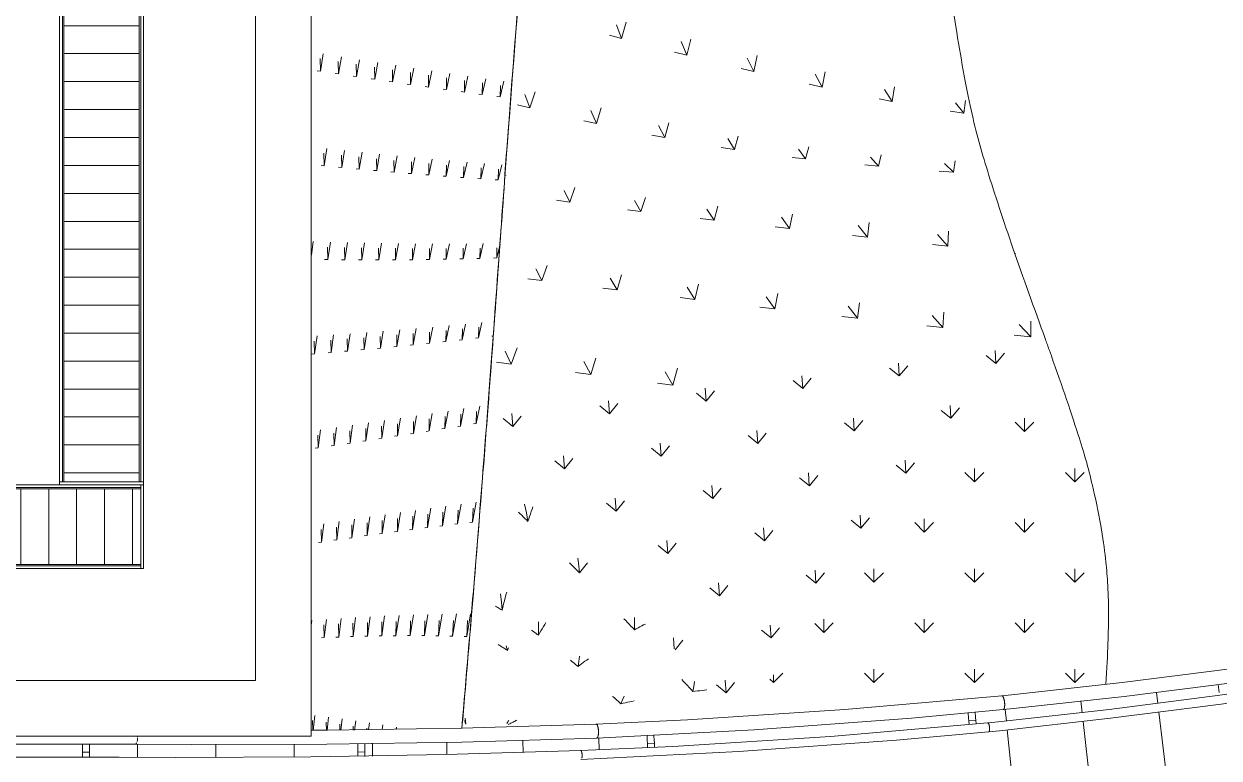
# Model space of a CAD drawing. Header units: millimetres. Extents: x 12827 to 178996, y -27589 to 73652.
# Drawn here: x 91611 to 95887, y 4579 to 7207 of the extents above; entities that cross this region are included whole.
import ezdxf

# ---------------------------------------------------------------- set-up
doc = ezdxf.new("R2010")
doc.units = ezdxf.units.MM
for name, color, linetype, lineweight in [('A-FLOR', 192, 'Continuous', 9), ('A-FLOR-HRAL', 11, 'Continuous', 9), ('A-FLOR-PATT', 8, 'Continuous', 9), ('A-WALL', 113, 'Continuous', 20), ('Q-CASE', 31, 'Continuous', 20)]:
    doc.layers.add(name, color=color, linetype=linetype, lineweight=lineweight)
pattern_1 = [(270, (0, 609.6), (100, 6e-15), [])]

# ---------------------------------------------------------------- blocks, each defined once
blk = doc.blocks.new('DLN-Surface Channel-S1 - 300x150 _WD_-15753152-Copy of 1_F')
at = {"layer": 'Q-CASE', "lineweight": 9}
h = blk.add_hatch(dxfattribs=at)
h.set_pattern_fill('FP_6', color=256, style=0, pattern_type=2)
h.set_pattern_definition(pattern_1)
h.paths.add_polyline_path([(-6164.4, -135), (6215, -135), (6215, 135), (-6215, 135), (-6215, -135)], flags=0)
at = {"layer": 'Q-CASE'}
for p, q in [((-6215, 150), (6215, 150)), ((-6215, 140), (6215, 140)), ((6215, 135), (-6215, 135)), ((6215, -150), (6215, 150)), ((6225, 150), (6215, 150)), ((6215, 150), (6215, 140)), ((6215, 135), (6215, -135)), ((6225, 150), (6225, -150)), ((-6215, -135), (6215, -135)), ((6215, -140), (-6215, -140)), ((-5915, -150), (6215, -150)), ((6215, -140), (6215, -150)), ((6215, -150), (6225, -150))]:
    blk.add_line(p, q, dxfattribs=at)
blk = doc.blocks.new('DLN-Surface Channel-S1 - 300x150 _WD_-15637421-Copy of 1_F')
at = {"layer": 'Q-CASE', "lineweight": 9}
h = blk.add_hatch(dxfattribs=at)
h.set_pattern_fill('FP_6', color=256, style=0, pattern_type=2)
h.set_pattern_definition(pattern_1)
h.paths.add_polyline_path([(21565.1, 135), (-21565.1, 135), (-21565.1, -135), (21565.1, -135), (21565.1, -43.6)], flags=0)
at = {"layer": 'Q-CASE'}
for p, q in [((-21565.1, 140), (21565.1, 140)), ((21565.1, 135), (-21565.1, 135)), ((11408.4, 150), (21565.1, 150)), ((21565.1, -150), (21565.1, 150)), ((21575.1, 150), (21565.1, 150)), ((21565.1, 150), (21565.1, 140)), ((21565.1, 135), (21565.1, -135)), ((21575.1, 150), (21575.1, -150)), ((-21565.1, -135), (21565.1, -135)), ((21565.1, -140), (-21565.1, -140)), ((11408.4, -150), (21565.1, -150)), ((21565.1, -140), (21565.1, -150)), ((21565.1, -150), (21575.1, -150))]:
    blk.add_line(p, q, dxfattribs=at)
blk = doc.blocks.new('Railings 6 - Railings 6-15750741-Copy of 1_F')
at = {"layer": 'A-FLOR-HRAL'}
for p, q in [((95885.4, 4823.7), (95882.9, 4842.2)), ((95886.7, 4814.1), (95885.4, 4823.7)), ((94990.9, 4722.2), (94989.2, 4741.3)), ((94991.7, 4712.5), (94990.9, 4722.2)), ((95016.7, 4714.4), (94991.8, 4712.2)), ((94992.9, 4699.1), (94991.8, 4712.2)), ((95014.1, 4743.3), (95015.8, 4724.4)), ((95015.8, 4724.4), (95016.7, 4714.4)), ((95016.7, 4714.4), (95017.8, 4701.4)), ((93865.3, 4660.4), (93866.2, 4643.2)), ((90510.3, 4629.3), (92010.5, 4629.3)), ((91821.2, 4610.6), (91821.2, 4629.7)), ((91846.2, 4629.7), (91846.2, 4610.6)), ((92011.4, 4629.5), (92009.5, 4629.5)), ((92013.3, 4631.1), (92011.4, 4629.5)), ((92014.9, 4634.4), (92013.6, 4631.6)), ((92017.2, 4644.5), (92016.3, 4639)), ((92017.8, 4651), (92017.3, 4644.7)), ((92017.8, 4657.5), (92017.9, 4654.6)), ((92806, 4610.7), (92805.7, 4630.6)), ((92830.7, 4631.1), (92831, 4611.2)), ((93841.3, 4641.9), (93840.4, 4659.1)), ((93841.8, 4632.2), (93841.3, 4641.9)), ((93866.8, 4633.2), (93841.8, 4631.9)), ((93842.6, 4617.8), (93841.8, 4631.9)), ((93866.2, 4643.2), (93866.8, 4633.2)), ((93866.8, 4633.2), (93867.6, 4618.7)), ((91951.6, 4582.6), (90449.1, 4582.6)), ((91821.2, 4600.6), (91821.2, 4610.6)), ((91821.2, 4582.3), (91821.2, 4600.6)), ((91846.2, 4600.6), (91821.2, 4600.6)), ((91846.2, 4610.6), (91846.2, 4600.6)), ((91846.2, 4600.6), (91846.2, 4582.3)), ((91951, 4582.4), (91952.2, 4582.4)), ((92806.2, 4601.1), (92806, 4610.7)), ((92831.2, 4601.2), (92806.2, 4600.7)), ((92806.4, 4587.8), (92806.2, 4600.7)), ((92831, 4611.2), (92831.2, 4601.2)), ((92831.2, 4601.2), (92831.5, 4584.9))]:
    blk.add_line(p, q, dxfattribs=at)
at = {"layer": 'A-FLOR-HRAL', "flags": 128}
for points in [[(96724.4, 5018), (96330.7, 4955.6), (95936, 4899.4), (95540.5, 4849.6), (95144.1, 4806.1), (95109.6, 4802.6)], [(96732.7, 4968.7), (96338.6, 4906.2), (95943.5, 4850), (95547.5, 4800.1), (95150.8, 4756.5), (95114.6, 4752.9)], [(96678.5, 4924.5), (96284.5, 4861.2), (95889.4, 4804.1), (95493.4, 4753.4), (95096.6, 4709), (95059.2, 4705.2)], [(96683.8, 4892.9), (96289.5, 4829.6), (95894.2, 4772.5), (95497.9, 4721.7), (95100.9, 4677.3), (95062.5, 4673.3)], [(95109.6, 4802.6), (94548, 4753.1), (93985.4, 4716.2), (93658.5, 4700.7)], [(93660.4, 4650.7), (94224, 4680.2), (94786.8, 4722.4), (95114.6, 4752.9)], [(95059.3, 4705.2), (94496.5, 4656.9), (93932.8, 4621.3), (93602.9, 4606.4)], [(93658.5, 4700.7), (93176.3, 4686.7), (92693.9, 4679.1), (92639.3, 4679)], [(93604.1, 4574.4), (94168.6, 4602.6), (94732.3, 4643.5), (95062.4, 4673.4)], [(93660.5, 4650.7), (93177.9, 4636.7), (92695.2, 4629.1), (92212.3, 4627.9), (92010.5, 4629.3)], [(93602.9, 4606.3), (93120.2, 4591.7), (92637.4, 4583.4), (92154.4, 4581.5), (91951.6, 4582.6)]]:
    blk.add_lwpolyline(points, dxfattribs=at)
at = {"layer": 'A-FLOR-HRAL'}
for points, knots in [([(95108.8, 4802.4), (95109.9, 4802.9), (95111.5, 4802.5), (95113.4, 4800), (95114.5, 4798.1), (95115.3, 4796.4), (95116, 4794.5), (95117, 4791.7), (95117.8, 4788.4), (95118.5, 4785), (95118.9, 4782.4), (95119.3, 4779.6), (95119.6, 4777), (95119.7, 4774.6), (95119.8, 4772.4), (95119.8, 4770.3), (95119.8, 4768.2), (95119.7, 4766.2), (95119.5, 4764.3), (95119.3, 4762.5), (95119, 4760.3), (95118.4, 4757.9), (95117.5, 4755.5), (95116.5, 4753.9), (95115.8, 4753.3), (95115.3, 4753.1)], [-1, -1, -1, -1, -0.861111, -0.791667, -0.756944, -0.722222, -0.6875, -0.652778, -0.583333, -0.548611, -0.513889, -0.479167, -0.444444, -0.416667, -0.388889, -0.361111, -0.333333, -0.305556, -0.277778, -0.25, -0.222222, -0.166667, -0.111111, -0.055556, 0, 0, 0, 0]), ([(95114, 4799), (95113.6, 4799.7), (95112.7, 4801), (95110.9, 4802.7), (95109.7, 4802.8), (95108.8, 4802.4)], [-0.2220627, -0.2220627, -0.2220627, -0.2220627, -0.1666667, -0.1111111, 0, 0, 0, 0]), ([(95116.5, 4793.2), (95116.3, 4793.8), (95115.9, 4794.9), (95115.1, 4796.9), (95114.5, 4798.2), (95114, 4799)], [-0.3333066, -0.3333066, -0.3333066, -0.3333066, -0.3055556, -0.2777778, -0.2222222, -0.2222222, -0.2222222, -0.2222222]), ([(95118.4, 4785.5), (95118.3, 4786.2), (95118, 4787.6), (95117.5, 4789.6), (95117, 4791.5), (95116.6, 4792.7), (95116.5, 4793.2)], [-0.4443704, -0.4443704, -0.4443704, -0.4443704, -0.4166667, -0.3888889, -0.3611111, -0.3333333, -0.3333333, -0.3333333, -0.3333333]), ([(95117.5, 4755.7), (95117.7, 4756), (95118.2, 4757.2), (95118.7, 4759.1), (95119, 4760.6), (95119.1, 4760.9)], [-0.8888743, -0.8888743, -0.8888743, -0.8888743, -0.8611111, -0.7916667, -0.7777778, -0.7777778, -0.7777778, -0.7777778]), ([(95119.6, 4776.8), (95119.5, 4777), (95119.5, 4778.1), (95119.2, 4780.1), (95118.9, 4782.9), (95118.6, 4784.7), (95118.4, 4785.5)], [-0.5554573, -0.5554573, -0.5554573, -0.5554573, -0.5486111, -0.5138889, -0.4791667, -0.4444444, -0.4444444, -0.4444444, -0.4444444]), ([(95119.1, 4760.9), (95119.1, 4761.3), (95119.3, 4762.4), (95119.5, 4764.3), (95119.7, 4766.7), (95119.8, 4769.2), (95119.8, 4771.9), (95119.7, 4774.4), (95119.6, 4776.1), (95119.6, 4776.8)], [-0.7776446, -0.7776446, -0.7776446, -0.7776446, -0.7569444, -0.7222222, -0.6875, -0.6527778, -0.6180556, -0.5833333, -0.5555556, -0.5555556, -0.5555556, -0.5555556]), ([(95065.6, 4688.7), (95065.6, 4688.8), (95065.6, 4689.5), (95065.4, 4691.4), (95064.9, 4694.1), (95064.3, 4696.9), (95063.7, 4699.2), (95062.9, 4701.3), (95061.8, 4703.5), (95060.4, 4705.2), (95059.3, 4705.3), (95058.8, 4705.1)], [-0.5555556, -0.5555556, -0.5555556, -0.5555556, -0.5486111, -0.5138889, -0.4444444, -0.3888889, -0.3333333, -0.2777778, -0.2222222, -0.1111111, 0, 0, 0, 0]), ([(95062.1, 4702.8), (95062.2, 4702.6), (95062.5, 4702.1), (95062.9, 4701.2), (95063.4, 4700), (95064, 4698.2), (95064.5, 4696.1), (95064.9, 4693.9), (95065.3, 4691.6), (95065.6, 4688.9), (95065.8, 4685.8), (95065.8, 4683.1), (95065.6, 4680.6), (95065.2, 4677.7), (95064.4, 4674.8), (95063.5, 4673.7), (95062.9, 4673.5)], [-0.7777778, -0.7777778, -0.7777778, -0.7777778, -0.7569444, -0.7222222, -0.6875, -0.6527778, -0.5833333, -0.5486111, -0.5138889, -0.4444444, -0.3888889, -0.3333333, -0.2777778, -0.2222222, -0.1111111, 0, 0, 0, 0]), ([(93657.8, 4700.5), (93658.8, 4700.9), (93660.3, 4700.4), (93662.2, 4697.9), (93663.1, 4695.9), (93663.8, 4694.2), (93664.4, 4692.2), (93665.1, 4689.4), (93665.8, 4686), (93666.3, 4682.6), (93666.5, 4679.9), (93666.7, 4677.1), (93666.8, 4674.5), (93666.8, 4672.1), (93666.8, 4669.9), (93666.7, 4667.8), (93666.5, 4665.7), (93666.3, 4663.8), (93666, 4661.9), (93665.7, 4660.1), (93665.2, 4657.9), (93664.5, 4655.5), (93663.5, 4653.2), (93662.4, 4651.7), (93661.6, 4651.1), (93661.2, 4650.9)], [-1, -1, -1, -1, -0.861111, -0.791667, -0.756944, -0.722222, -0.6875, -0.652778, -0.583333, -0.548611, -0.513889, -0.479167, -0.444444, -0.416667, -0.388889, -0.361111, -0.333333, -0.305556, -0.277778, -0.25, -0.222222, -0.166667, -0.111111, -0.055556, 0, 0, 0, 0]), ([(93662.7, 4696.8), (93662.3, 4697.5), (93661.5, 4698.9), (93659.8, 4700.6), (93658.6, 4700.8), (93657.8, 4700.5)], [-0.2220021, -0.2220021, -0.2220021, -0.2220021, -0.1666667, -0.1111111, 0, 0, 0, 0]), ([(93664.7, 4690.9), (93664.6, 4691.5), (93664.3, 4692.6), (93663.6, 4694.7), (93663, 4696), (93662.7, 4696.8)], [-0.3332737, -0.3332737, -0.3332737, -0.3332737, -0.3055556, -0.2777778, -0.2222222, -0.2222222, -0.2222222, -0.2222222]), ([(93666.2, 4683.1), (93666.1, 4683.8), (93665.9, 4685.2), (93665.6, 4687.2), (93665.2, 4689.1), (93664.9, 4690.3), (93664.7, 4690.9)], [-0.44435, -0.44435, -0.44435, -0.44435, -0.4166667, -0.3888889, -0.3611111, -0.3333333, -0.3333333, -0.3333333, -0.3333333]), ([(93665.4, 4658.5), (93665.5, 4658.8), (93665.7, 4659.9), (93666, 4661.8), (93666.3, 4663.9), (93666.5, 4665.2), (93666.5, 4665.7)], [-0.7776606, -0.7776606, -0.7776606, -0.7776606, -0.7569444, -0.7222222, -0.6875, -0.6666667, -0.6666667, -0.6666667, -0.6666667]), ([(93666.8, 4674.3), (93666.8, 4674.5), (93666.8, 4675.6), (93666.7, 4677.6), (93666.5, 4680.4), (93666.3, 4682.2), (93666.2, 4683.1)], [-0.5554599, -0.5554599, -0.5554599, -0.5554599, -0.5486111, -0.5138889, -0.4791667, -0.4444444, -0.4444444, -0.4444444, -0.4444444]), ([(93666.5, 4665.7), (93666.5, 4666.1), (93666.6, 4667.2), (93666.8, 4669.4), (93666.8, 4671.9), (93666.8, 4673.6), (93666.8, 4674.3)], [-0.6666413, -0.6666413, -0.6666413, -0.6666413, -0.6527778, -0.6180556, -0.5833333, -0.5555556, -0.5555556, -0.5555556, -0.5555556]), ([(95064.3, 4675.1), (95064.4, 4675.3), (95064.7, 4676.1), (95065.1, 4677.3), (95065.3, 4678.3), (95065.3, 4678.4)], [-0.8888889, -0.8888889, -0.8888889, -0.8888889, -0.8611111, -0.7916667, -0.7783961, -0.7783961, -0.7783961, -0.7783961]), ([(95065.3, 4678.5), (95065.3, 4678.7), (95065.5, 4679.4), (95065.6, 4680.7), (95065.7, 4682), (95065.8, 4682.8), (95065.8, 4683.1)], [-0.7777778, -0.7777778, -0.7777778, -0.7777778, -0.7569444, -0.7222222, -0.6875, -0.6672, -0.6672, -0.6672, -0.6672]), ([(95065.8, 4683.2), (95065.8, 4683.4), (95065.8, 4684.1), (95065.8, 4685.5), (95065.7, 4687.1), (95065.7, 4688.2), (95065.6, 4688.6)], [-0.6666667, -0.6666667, -0.6666667, -0.6666667, -0.6527778, -0.6180556, -0.5833333, -0.5559452, -0.5559452, -0.5559452, -0.5559452]), ([(93663.5, 4653.3), (93663.7, 4653.7), (93664.3, 4654.9), (93664.9, 4656.7), (93665.3, 4658.2), (93665.4, 4658.5)], [-0.8888765, -0.8888765, -0.8888765, -0.8888765, -0.8611111, -0.7916667, -0.7777778, -0.7777778, -0.7777778, -0.7777778]), ([(93602.4, 4606.3), (93603.1, 4606.5), (93604, 4606.2), (93605.2, 4604.6), (93605.8, 4603.3), (93606.2, 4602.2), (93606.6, 4600.9), (93607.1, 4599.1), (93607.5, 4597), (93607.8, 4594.8), (93608.1, 4592.5), (93608.2, 4589.7), (93608.2, 4586.7), (93608, 4584), (93607.7, 4581.5), (93607.4, 4580), (93607.2, 4579.3)], [-1, -1, -1, -1, -0.8611111, -0.7916667, -0.7569444, -0.7222222, -0.6875, -0.6527778, -0.5833333, -0.5486111, -0.5138889, -0.4444444, -0.3888889, -0.3333333, -0.2777778, -0.2222222, -0.2222222, -0.2222222, -0.2222222]), ([(93606.8, 4600.1), (93606.6, 4600.8), (93606.2, 4602.2), (93605.8, 4603.3), (93605.5, 4603.8)], [-0.3320284, -0.3320284, -0.3320284, -0.3320284, -0.2777778, -0.2222222, -0.2222222, -0.2222222, -0.2222222]), ([(93607.8, 4595.1), (93607.7, 4596), (93607.4, 4597.7), (93607, 4599.3), (93606.9, 4600.1)], [-0.4434126, -0.4434126, -0.4434126, -0.4434126, -0.3888889, -0.3333333, -0.3333333, -0.3333333, -0.3333333]), ([(93607.3, 4579.3), (93607.3, 4579.6), (93607.5, 4580.2), (93607.7, 4581.5), (93607.9, 4582.8), (93608, 4583.6), (93608, 4584)], [-0.7766548, -0.7766548, -0.7766548, -0.7766548, -0.7569444, -0.7222222, -0.6875, -0.6666667, -0.6666667, -0.6666667, -0.6666667]), ([(93608.2, 4589.5), (93608.2, 4589.6), (93608.2, 4590.3), (93608.1, 4592.2), (93607.9, 4593.9), (93607.8, 4595.1)], [-0.5546229, -0.5546229, -0.5546229, -0.5546229, -0.5486111, -0.5138889, -0.4444444, -0.4444444, -0.4444444, -0.4444444]), ([(93608, 4584), (93608, 4584.2), (93608.1, 4584.9), (93608.2, 4586.3), (93608.2, 4587.9), (93608.2, 4589), (93608.2, 4589.4)], [-0.6657904, -0.6657904, -0.6657904, -0.6657904, -0.6527778, -0.6180556, -0.5833333, -0.5555556, -0.5555556, -0.5555556, -0.5555556])]:
    blk.add_open_spline(points, degree=3, knots=knots, dxfattribs=at)
for points in [[(95114.6, 4752.9), (95114.8, 4752.9), (95115.1, 4753), (95115.3, 4753.1)], [(95115.3, 4753.1), (95115.1, 4753), (95114.8, 4752.9), (95114.6, 4752.9)], [(95115.3, 4753.1), (95116.2, 4753.5), (95116.9, 4754.4), (95117.5, 4755.7)], [(95058.8, 4705), (95059.3, 4705.3), (95059.8, 4705.2), (95060.4, 4704.8)], [(92011.4, 4629.5), (92011.1, 4629.3), (92010.8, 4629.3), (92010.4, 4629.3)], [(93661.2, 4650.9), (93662.1, 4651.3), (93662.8, 4652.1), (93663.5, 4653.3)], [(91951, 4582.5), (91951.2, 4582.6), (91951.4, 4582.6), (91951.6, 4582.6)], [(93604, 4605.9), (93603.4, 4606.3), (93602.9, 4606.4), (93602.4, 4606.2)]]:
    blk.add_open_spline(points, degree=3, dxfattribs=at)
blk = doc.blocks.new('FP_240-Copy of 1_F')
at = {"layer": 'A-FLOR-PATT'}
for p, q in [((92672.5, 7037.4), (92682, 7099.2)), ((92672.5, 7037.4), (92670.6, 7082.4)), ((92737.1, 7027.5), (92735.6, 7072.2)), ((92737.1, 7027.5), (92747.1, 7088.8)), ((92801.7, 7017.8), (92800.4, 7062.1)), ((92801.7, 7017.8), (92812, 7078.5)), ((92866.2, 7008.3), (92876.9, 7068.4)), ((92930.5, 6998.9), (92941.7, 7058.4)), ((92672.5, 7037.4), (92660.3, 7039.2)), ((92737.1, 7027.5), (92725, 7029.4)), ((92801.7, 7017.8), (92789.6, 7019.6)), ((92866.2, 7008.3), (92865.2, 7052.1)), ((92930.5, 6998.9), (92929.8, 7042.3)), ((92994.8, 6989.6), (92994.4, 7032.6)), ((92994.8, 6989.6), (93006.3, 7048.6)), ((93059, 6980.5), (93058.8, 7023)), ((93059, 6980.5), (93070.9, 7038.9)), ((93123.1, 6971.5), (93135.3, 7029.3)), ((93123.1, 6971.5), (93123.2, 7013.6)), ((93187.1, 6962.7), (93199.7, 7019.9)), ((92866.2, 7008.3), (92854.1, 7010.1)), ((92930.5, 6998.9), (92918.5, 7000.6)), ((92994.8, 6989.6), (92982.8, 6991.3)), ((93059, 6980.5), (93047, 6982.2)), ((93123.1, 6971.5), (93111.1, 6973.2)), ((93187.1, 6962.7), (93187.5, 7004.3)), ((93251, 6954.1), (93264, 7010.6)), ((93251, 6954.1), (93251.7, 6995.2)), ((93314.8, 6945.6), (93328.2, 7001.5)), ((93314.8, 6945.6), (93315.7, 6986.3)), ((93187.1, 6962.7), (93175.1, 6964.4)), ((93251, 6954.1), (93239, 6955.7)), ((93314.8, 6945.6), (93302.8, 6947.2)), ((92685.9, 6698.8), (92695.3, 6760.8)), ((92685.9, 6698.8), (92684.2, 6743.5)), ((92748.5, 6692.8), (92747.1, 6736.9)), ((92748.5, 6692.8), (92758.3, 6753.9)), ((92811.1, 6687), (92809.9, 6730.5)), ((92811.1, 6687), (92821.2, 6747.3)), ((92873.6, 6681.4), (92872.6, 6724.3)), ((92873.6, 6681.4), (92884, 6740.9)), ((92935.9, 6676), (92935.2, 6718.3)), ((92935.9, 6676), (92946.7, 6734.7)), ((92998.2, 6670.8), (92997.8, 6712.5)), ((92998.2, 6670.8), (93009.3, 6728.7)), ((93060.4, 6665.9), (93071.8, 6722.8)), ((93122.5, 6661.2), (93134.3, 6717.2)), ((92685.9, 6698.8), (92674.2, 6699.9)), ((92748.5, 6692.8), (92736.8, 6693.9)), ((92811.1, 6687), (92799.4, 6688)), ((92873.6, 6681.4), (92861.8, 6682.4)), ((92935.9, 6676), (92924.2, 6677)), ((92998.2, 6670.8), (92986.5, 6671.8)), ((93060.4, 6665.9), (93060.2, 6706.9)), ((93122.5, 6661.2), (93122.6, 6701.5)), ((93184.5, 6656.7), (93196.7, 6711.9)), ((93184.5, 6656.7), (93184.8, 6696.3)), ((93246.5, 6652.4), (93258.9, 6706.7)), ((93246.5, 6652.4), (93247, 6691.4)), ((93308.3, 6648.4), (93321.1, 6701.7)), ((93308.3, 6648.4), (93309.1, 6686.7)), ((93060.4, 6665.9), (93048.8, 6666.8)), ((93122.5, 6661.2), (93110.9, 6662)), ((93184.5, 6656.7), (93172.9, 6657.5)), ((93246.5, 6652.4), (93234.9, 6653.2)), ((93308.3, 6648.4), (93296.7, 6649.1)), ((92639.8, 6379.2), (92646.6, 6427.6)), ((92698.6, 6363.4), (92707.7, 6425.7)), ((92759.4, 6362.8), (92768.8, 6424)), ((92820.1, 6362.4), (92829.9, 6422.6)), ((92880.7, 6362.3), (92890.8, 6421.5)), ((92941.2, 6362.5), (92951.7, 6420.6)), ((93001.7, 6362.9), (93012.4, 6420)), ((93062, 6363.6), (93073.1, 6419.6)), ((93122.3, 6364.6), (93133.7, 6419.5)), ((93182.5, 6365.9), (93194.2, 6419.7)), ((93242.6, 6367.4), (93254.7, 6420.2)), ((93302.6, 6369.1), (93314.5, 6418.8)), ((92698.6, 6363.4), (92697, 6407.7)), ((92759.4, 6362.8), (92758, 6406.3)), ((92820.1, 6362.4), (92818.9, 6405.1)), ((92880.7, 6362.3), (92879.8, 6404.3)), ((92941.2, 6362.5), (92940.5, 6403.7)), ((93001.7, 6362.9), (93001.2, 6403.3)), ((93062, 6363.6), (93061.8, 6403.2)), ((93122.3, 6364.6), (93122.3, 6403.4)), ((93182.5, 6365.9), (93182.8, 6403.9)), ((93242.6, 6367.4), (93243.1, 6404.6)), ((93302.6, 6369.1), (93303.4, 6405.6)), ((92698.6, 6363.4), (92687.2, 6363.6)), ((92759.4, 6362.8), (92748, 6362.9)), ((92820.1, 6362.4), (92808.7, 6362.5)), ((92880.7, 6362.3), (92869.3, 6362.3)), ((92941.2, 6362.5), (92929.9, 6362.5)), ((93001.7, 6362.9), (92990.3, 6362.8)), ((93062, 6363.6), (93050.7, 6363.5)), ((93122.3, 6364.6), (93111, 6364.4)), ((93182.5, 6365.9), (93171.2, 6365.6)), ((93242.6, 6367.4), (93231.3, 6367.1)), ((93302.6, 6369.1), (93291.4, 6368.8)), ((93004.3, 6057.8), (93015, 6116.4)), ((93062.8, 6063.9), (93073.8, 6121.6)), ((93121.2, 6070.1), (93132.6, 6127)), ((93179.5, 6076.5), (93191.2, 6132.7)), ((93179.5, 6076.5), (93180, 6115.5)), ((93237.8, 6083.2), (93249.8, 6138.6)), ((93237.8, 6083.2), (93238.5, 6121.6)), ((92651.4, 6026.2), (92660.1, 6090.1)), ((92710.5, 6030.9), (92709, 6074.9)), ((92710.5, 6030.9), (92719.4, 6093.9)), ((92769.4, 6035.8), (92768.1, 6079.2)), ((92769.4, 6035.8), (92778.7, 6097.9)), ((92828.3, 6041), (92827.2, 6083.7)), ((92828.3, 6041), (92837.9, 6102.2)), ((92887, 6046.4), (92886.3, 6088.4)), ((92887, 6046.4), (92897, 6106.7)), ((92945.7, 6052), (92945.2, 6093.4)), ((92945.7, 6052), (92956, 6111.4)), ((93004.3, 6057.8), (93004, 6098.6)), ((93062.8, 6063.9), (93062.8, 6104)), ((93121.2, 6070.1), (93121.5, 6109.7)), ((93179.5, 6076.5), (93168.6, 6075.3)), ((93237.8, 6083.2), (93226.8, 6081.9)), ((93290.5, 6089.4), (93285, 6088.7)), ((92651.4, 6026.2), (92649.7, 6070.9)), ((92710.5, 6030.9), (92699.4, 6030)), ((92769.4, 6035.8), (92758.4, 6034.9)), ((92828.3, 6041), (92817.2, 6040)), ((92887, 6046.4), (92876, 6045.4)), ((92945.7, 6052), (92934.7, 6050.9)), ((93004.3, 6057.8), (92993.3, 6056.7)), ((93062.8, 6063.9), (93051.8, 6062.7)), ((93121.2, 6070.1), (93110.2, 6068.9)), ((92651.4, 6026.2), (92640.4, 6025.3)), ((93117.4, 5758.8), (93129, 5821)), ((93173.6, 5767.7), (93185.6, 5829.8)), ((93229.7, 5776.6), (93242.1, 5838.6)), ((93229.7, 5776.6), (93231, 5819.5)), ((92834.9, 5715.2), (92844.5, 5778.6)), ((92891.6, 5723.8), (92901.6, 5786.9)), ((92948.2, 5732.5), (92948, 5775.8)), ((92948.2, 5732.5), (92958.6, 5795.3)), ((93004.7, 5741.2), (93015.5, 5803.8)), ((93004.7, 5741.2), (93004.8, 5784.4)), ((93061.1, 5750), (93072.3, 5812.4)), ((93061.1, 5750), (93061.5, 5793.1)), ((93117.4, 5758.8), (93118.1, 5801.8)), ((93173.6, 5767.7), (93174.6, 5810.6)), ((93229.7, 5776.6), (93219.2, 5775)), ((92664.2, 5689.8), (92662.6, 5734.4)), ((92664.2, 5689.8), (92672.7, 5754.3)), ((92721.2, 5698.2), (92719.9, 5742.4)), ((92721.2, 5698.2), (92730.1, 5762.3)), ((92778.1, 5706.6), (92777.1, 5750.6)), ((92778.1, 5706.6), (92787.3, 5770.4)), ((92834.9, 5715.2), (92834.1, 5758.9)), ((92891.6, 5723.8), (92891.1, 5767.3)), ((92948.2, 5732.5), (92937.6, 5730.8)), ((93004.7, 5741.2), (92994.1, 5739.6)), ((93061.1, 5750), (93050.5, 5748.4)), ((93117.4, 5758.8), (93106.8, 5757.2)), ((93173.6, 5767.7), (93163.1, 5766.1)), ((92664.2, 5689.8), (92653.5, 5688.2)), ((92721.2, 5698.2), (92710.5, 5696.6)), ((92778.1, 5706.6), (92767.5, 5705)), ((92834.9, 5715.2), (92824.3, 5713.6)), ((92891.6, 5723.8), (92881, 5722.2)), ((93055.2, 5404.1), (93066.9, 5473.5)), ((93108.9, 5410.8), (93121.1, 5480.9)), ((93162.5, 5417.3), (93175.2, 5488.2)), ((93216, 5423.5), (93229.2, 5495.4)), ((93216, 5423.5), (93218.2, 5473.6)), ((92784.8, 5368), (92794, 5434.1)), ((92839.1, 5375.6), (92848.8, 5442.2)), ((92893.3, 5383), (92903.5, 5450.2)), ((92947.4, 5390.2), (92958.1, 5458.1)), ((92947.4, 5390.2), (92947.8, 5437.3)), ((93001.4, 5397.3), (93012.6, 5465.9)), ((93001.4, 5397.3), (93002.1, 5444.9)), ((93055.2, 5404.1), (93056.3, 5452.3)), ((93108.9, 5410.8), (93110.4, 5459.6)), ((93162.5, 5417.3), (93164.3, 5466.7)), ((92675.8, 5352.4), (92674.3, 5397.4)), ((92675.8, 5352.4), (92684, 5417.5)), ((92730.3, 5360.3), (92729.3, 5405.6)), ((92730.3, 5360.3), (92739.1, 5425.9)), ((92784.8, 5368), (92784.1, 5413.7)), ((92839.1, 5375.6), (92838.8, 5421.7)), ((92893.3, 5383), (92893.3, 5429.6)), ((92947.4, 5390.2), (92937.3, 5388.9)), ((93001.4, 5397.3), (92991.3, 5395.9)), ((93055.2, 5404.1), (93045.1, 5402.9)), ((93108.9, 5410.8), (93098.9, 5409.6)), ((93162.5, 5417.3), (93152.5, 5416.1)), ((93216, 5423.5), (93206, 5422.4)), ((92675.8, 5352.4), (92665.5, 5351)), ((92730.3, 5360.3), (92720.1, 5358.8)), ((92784.8, 5368), (92774.6, 5366.6)), ((92839.1, 5375.6), (92829, 5374.2)), ((92893.3, 5383), (92883.2, 5381.6)), ((92891.3, 5016.8), (92901.7, 5087.9)), ((92942.4, 5017.4), (92953.3, 5090)), ((92993.3, 5017.6), (93004.8, 5091.9)), ((93044, 5017.5), (93056.2, 5093.3)), ((93094.6, 5016.9), (93107.3, 5094.4)), ((93145, 5015.9), (93158.4, 5095.1)), ((93195.3, 5014.4), (93209.3, 5095.4)), ((92639.5, 5054.9), (92641.5, 5071.8)), ((92685.7, 5010.4), (92684.5, 5056.1)), ((92685.7, 5010.4), (92693.8, 5075.7)), ((92737.4, 5012.5), (92736.6, 5059.3)), ((92737.4, 5012.5), (92746, 5079.3)), ((92788.8, 5014.3), (92788.5, 5062.2)), ((92788.8, 5014.3), (92798, 5082.5)), ((92840.2, 5015.7), (92850, 5085.3)), ((92840.2, 5015.7), (92840.2, 5064.7)), ((92891.3, 5016.8), (92891.8, 5066.8)), ((92942.4, 5017.4), (92943.3, 5068.6)), ((92993.3, 5017.6), (92994.6, 5070)), ((93044, 5017.5), (93045.8, 5071.1)), ((93094.6, 5016.9), (93096.8, 5071.7)), ((93145, 5015.9), (93147.7, 5072)), ((93195.3, 5014.4), (93198.5, 5071.8)), ((92685.7, 5010.4), (92676, 5009.9)), ((92737.4, 5012.5), (92727.7, 5012.1)), ((92788.8, 5014.3), (92779.2, 5014)), ((92840.2, 5015.7), (92830.5, 5015.5)), ((92891.3, 5016.8), (92881.8, 5016.6)), ((92942.4, 5017.4), (92932.8, 5017.3)), ((92993.3, 5017.6), (92983.7, 5017.6)), ((93044, 5017.5), (93034.5, 5017.5)), ((93094.6, 5016.9), (93085.1, 5017)), ((93145, 5015.9), (93135.6, 5016.1)), ((93195.3, 5014.4), (93185.9, 5014.7)), ((92645.1, 4678.2), (92644, 4713.5)), ((92646.5, 4678.2), (92652.6, 4731.3)), ((92693.3, 4678.2), (92692.8, 4707.4)), ((92695.8, 4678.3), (92701.5, 4725.7)), ((92745.2, 4679.5), (92750.3, 4719.7)), ((92794.5, 4679.6), (92798.9, 4713.1)), ((92843.9, 4680.6), (92847.4, 4706)), ((92741.6, 4679.4), (92741.4, 4700.8)), ((92789.8, 4679.4), (92789.8, 4693.7)), ((92838, 4680.5), (92838.1, 4686)), ((92893.2, 4681.4), (92895.7, 4698.3)), ((92942.6, 4681.8), (92943.8, 4690))]:
    blk.add_line(p, q, dxfattribs=at)
blk = doc.blocks.new('FP_250-Copy of 1_F')
at = {"layer": 'A-FLOR-PATT'}
for p, q in [((93311.3, 4983.7), (93308.3, 4985.5)), ((93314.3, 4981.8), (93311.3, 4983.7)), ((93317.3, 4979.9), (93314.3, 4981.8)), ((93320.3, 4978), (93317.3, 4979.9)), ((93323.4, 4976.1), (93320.3, 4978)), ((93326.4, 4974.2), (93323.4, 4976.1)), ((93329.5, 4972.3), (93326.4, 4974.2)), ((93332.5, 4970.4), (93329.5, 4972.3)), ((93335.6, 4968.4), (93332.5, 4970.4)), ((93338.7, 4966.5), (93335.6, 4968.4)), ((93339.5, 4972.7), (93337.1, 4981.1)), ((93341.8, 4964.5), (93338.7, 4966.5)), ((93341.8, 4964.5), (93339.5, 4972.7)), ((93341.8, 4964.5), (93342.7, 4967.7)), ((93342.7, 4967.7), (93343.5, 4971)), ((93343.5, 4971), (93344.4, 4974.2)), ((93338.6, 4702.7), (93341.2, 4706.6)), ((93341.2, 4706.6), (93343.7, 4710.5)), ((93343.7, 4710.5), (93346, 4714.6)), ((93349.6, 4702.2), (93352.8, 4703.8)), ((93352.8, 4703.8), (93355.9, 4705.4)), ((93355.9, 4705.4), (93358.9, 4706.9)), ((93358.9, 4706.9), (93362, 4708.5)), ((93362, 4708.5), (93365.1, 4710.1)), ((93365.1, 4710.1), (93368.2, 4711.8)), ((93368.2, 4711.8), (93371.2, 4713.4)), ((93371.2, 4713.4), (93374.3, 4715)), ((93343.4, 4699.1), (93346.5, 4700.6)), ((93346.5, 4700.6), (93349.6, 4702.2))]:
    blk.add_line(p, q, dxfattribs=at)
blk = doc.blocks.new('FP_254-Copy of 1_F')
at = {"layer": 'A-FLOR-PATT'}
for p, q in [((93749.3, 7154.4), (93730.7, 7203.5)), ((93749.3, 7154.4), (93765.9, 7212.4)), ((93749.3, 7154.4), (93706.2, 7165.7)), ((93982.8, 7094.7), (93962, 7143.4)), ((93982.8, 7094.7), (93997.3, 7152.4)), ((93982.8, 7094.7), (93938.6, 7105.9)), ((94222, 7036.2), (94198.9, 7084.3)), ((94222, 7036.2), (94234.3, 7093.3)), ((94222, 7036.2), (94176.7, 7047.1)), ((94467, 6980.1), (94441.6, 7026.6)), ((94467, 6980.1), (94477.2, 7035.5)), ((94467, 6980.1), (94420.6, 6990.4)), ((94717.7, 6929), (94690.1, 6972.2)), ((94717.7, 6929), (94725.9, 6980.8)), ((93420.7, 6905.9), (93403.3, 6954.1)), ((93420.7, 6905.9), (93439.9, 6963.1)), ((94717.7, 6929), (94670.3, 6938.1)), ((94973.5, 6886.7), (94980.1, 6932.5)), ((93420.7, 6905.9), (93376.6, 6916.7)), ((93659.4, 6850.2), (93639.8, 6896.7)), ((93659.4, 6850.2), (93676.6, 6905.7)), ((94973.5, 6886.7), (94925.2, 6893.8)), ((94973.5, 6886.7), (94944.2, 6924.3)), ((93659.4, 6850.2), (93614.2, 6860.3)), ((93903.5, 6799.5), (93881.9, 6843.1)), ((93903.5, 6799.5), (93918.9, 6852)), ((93903.5, 6799.5), (93857.3, 6808.5)), ((94152.9, 6757), (94166.5, 6804.9)), ((94152.9, 6757), (94105.7, 6764.2)), ((94152.9, 6757), (94129.4, 6796.2)), ((94407.7, 6723.4), (94382, 6758.5)), ((94407.7, 6723.4), (94419.3, 6767.1)), ((94407.7, 6723.4), (94359.5, 6729)), ((94668.4, 6697.5), (94640.2, 6729.7)), ((94668.4, 6697.5), (94677.7, 6738.4)), ((94936.3, 6675.9), (94942.4, 6716.6)), ((94668.4, 6697.5), (94619, 6701.9)), ((94936.3, 6675.9), (94885.4, 6679.8)), ((94936.3, 6675.9), (94904.9, 6707.6)), ((93334.9, 6663.2), (93335.2, 6664)), ((93563.8, 6569), (93543.6, 6610.7)), ((93563.8, 6569), (93582.1, 6620.6)), ((93818.7, 6535.1), (93834.6, 6584.8)), ((93563.8, 6569), (93516.7, 6576)), ((93818.7, 6535.1), (93796, 6574.6)), ((94080.5, 6504.6), (94054.9, 6543.7)), ((94080.5, 6504.6), (94093.6, 6554.2)), ((93818.7, 6535.1), (93770.4, 6541.1)), ((94080.5, 6504.6), (94030.9, 6510.2)), ((94350.3, 6474.5), (94321.3, 6514.5)), ((94350.3, 6474.5), (94360.2, 6525.3)), ((94350.3, 6474.5), (94299.1, 6480.2)), ((94628.8, 6443.5), (94596.1, 6484.7)), ((94628.8, 6443.5), (94635.1, 6495.8)), ((94916.1, 6411.4), (94919, 6464.9)), ((94628.8, 6443.5), (94575.9, 6449.5)), ((94916.1, 6411.4), (94861.6, 6417.5)), ((94916.1, 6411.4), (94879.9, 6453.5)), ((95158.3, 6384.8), (95156.3, 6385)), ((93463.8, 6287.8), (93442.6, 6330.2)), ((93463.8, 6287.8), (93483.1, 6341.6)), ((93463.8, 6287.8), (93414.2, 6294)), ((93733.3, 6254.5), (93708.9, 6297.3)), ((93733.3, 6254.5), (93749.6, 6308.8)), ((93733.3, 6254.5), (93682.1, 6260.7)), ((94011.2, 6220.7), (93983.6, 6264)), ((94011.2, 6220.7), (94024.6, 6275.5)), ((94298, 6186.8), (94308.2, 6242)), ((94011.2, 6220.7), (93958.4, 6227)), ((94298, 6186.8), (94267, 6230.3)), ((94593.7, 6153.1), (94600.8, 6208.6)), ((94298, 6186.8), (94243.5, 6193.1)), ((94593.7, 6153.1), (94537.6, 6159.4)), ((94593.7, 6153.1), (94559.3, 6196.8)), ((94898.8, 6119.8), (94860.8, 6163.7)), ((94898.8, 6119.8), (94902.5, 6175.6)), ((94898.8, 6119.8), (94840.9, 6126)), ((95213.3, 6087.2), (95171.6, 6131.2)), ((95213.3, 6087.2), (95213.6, 6143.3)), ((95213.3, 6087.2), (95153.6, 6093.2)), ((93353.9, 5989.2), (93332.4, 6035.2)), ((93353.9, 5989.2), (93375.5, 6047.2)), ((93353.9, 5989.2), (93301.4, 5996.2)), ((93639, 5951.8), (93614.3, 5998.5)), ((93639, 5951.8), (93657.7, 6010.8)), ((93639, 5951.8), (93584.9, 5958.8)), ((93933.3, 5914.1), (93905.1, 5961.6)), ((93933.3, 5914.1), (93948.9, 5974.1)), ((93933.3, 5914.1), (93877.4, 5921.1))]:
    blk.add_line(p, q, dxfattribs=at)
blk = doc.blocks.new('FP_255-Copy of 1_F')
at = {"layer": 'A-FLOR-PATT'}
for p, q in [((93192.5, 4701.1), (93188.2, 4709.7)), ((93190.9, 4708), (93188.7, 4715.3)), ((93191.4, 4711.2), (93189.3, 4722)), ((93192.5, 4701.1), (93190.9, 4708)), ((93192.5, 4701.1), (93191.4, 4711.2))]:
    blk.add_line(p, q, dxfattribs=at)
blk = doc.blocks.new('FP_256-Copy of 1_F')
at = {"layer": 'A-FLOR-PATT'}
for p, q in [((93408.7, 5457), (93402.6, 5487.9)), ((93429.4, 5469.8), (93432.4, 5478.3)), ((93386.6, 5453.5), (93381.1, 5458.9)), ((93392.2, 5448.2), (93386.6, 5453.5)), ((93397.7, 5442.7), (93392.2, 5448.2)), ((93403.2, 5437.3), (93397.7, 5442.7)), ((93408.8, 5431.9), (93403.2, 5437.3)), ((93414.4, 5426.4), (93408.7, 5457)), ((93414.4, 5426.4), (93408.8, 5431.9)), ((93414.4, 5426.4), (93417.4, 5435.2)), ((93417.4, 5435.2), (93420.4, 5444)), ((93420.4, 5444), (93423.4, 5452.7)), ((93423.4, 5452.7), (93426.4, 5461.3)), ((93426.4, 5461.3), (93429.4, 5469.8)), ((93569.2, 5271.9), (93563.4, 5277.9)), ((93575.1, 5265.9), (93569.2, 5271.9)), ((93581.1, 5259.9), (93575.1, 5265.9)), ((93587, 5253.9), (93581.1, 5259.9)), ((93596, 5267.9), (93592.8, 5294.4)), ((93598.9, 5241.8), (93596, 5267.9)), ((93608.3, 5254), (93613.1, 5259.9)), ((93613.1, 5259.9), (93617.8, 5265.9)), ((93617.8, 5265.9), (93622.6, 5271.8)), ((93622.6, 5271.8), (93627.3, 5277.6)), ((93592.9, 5247.9), (93587, 5253.9)), ((93598.9, 5241.8), (93592.9, 5247.9)), ((93598.9, 5241.8), (93603.6, 5247.9)), ((93603.6, 5247.9), (93608.3, 5254)), ((93335.9, 5163), (93338.7, 5173.7)), ((93319.3, 5137.7), (93316.4, 5167)), ((93321.8, 5108.9), (93319.3, 5137.7)), ((93324.6, 5119.9), (93327.4, 5130.8)), ((93327.4, 5130.8), (93330.2, 5141.6)), ((93330.2, 5141.6), (93333, 5152.4)), ((93333, 5152.4), (93335.9, 5163)), ((93302.5, 5120.9), (93298.7, 5123.3)), ((93306.4, 5118.6), (93302.5, 5120.9)), ((93310.2, 5116.2), (93306.4, 5118.6)), ((93314.1, 5113.8), (93310.2, 5116.2)), ((93317.9, 5111.4), (93314.1, 5113.8)), ((93321.8, 5108.9), (93317.9, 5111.4)), ((93321.8, 5108.9), (93324.6, 5119.9)), ((93452.2, 5042.6), (93452, 5066.6)), ((93465.3, 5042.2), (93469.8, 5049.8)), ((93469.8, 5049.8), (93474.3, 5057.4)), ((93474.3, 5057.4), (93478.8, 5064.9)), ((93764.1, 5071.6), (93757.8, 5078.1)), ((93770.3, 5065), (93764.1, 5071.6)), ((93776.6, 5058.5), (93770.3, 5065)), ((93783, 5051.9), (93776.6, 5058.5)), ((93789.3, 5045.3), (93783, 5051.9)), ((93795.6, 5038.6), (93789.3, 5045.3)), ((93795.7, 5060.4), (93795.3, 5082.6)), ((93795.6, 5038.6), (93795.7, 5060.4)), ((93802.1, 5042.1), (93808.5, 5045.6)), ((93808.5, 5045.6), (93815, 5049)), ((93815, 5049), (93821.5, 5052.4)), ((93821.5, 5052.4), (93828, 5055.8)), ((93828, 5055.8), (93834.5, 5059.1)), ((93430.8, 5034.5), (93426.6, 5037.6)), ((93435, 5031.5), (93430.8, 5034.5)), ((93439.2, 5028.4), (93435, 5031.5)), ((93443.4, 5025.3), (93439.2, 5028.4)), ((93447.6, 5022.2), (93443.4, 5025.3)), ((93451.9, 5019), (93447.6, 5022.2)), ((93451.9, 5019), (93452.2, 5042.6)), ((93451.9, 5019), (93456.3, 5026.8)), ((93456.3, 5026.8), (93460.8, 5034.5)), ((93460.8, 5034.5), (93465.3, 5042.2)), ((93795.6, 5038.6), (93802.1, 5042.1)), ((93570.7, 4926), (93566.1, 4929.7)), ((93575.2, 4922.2), (93570.7, 4926)), ((93579.8, 4918.5), (93575.2, 4922.2)), ((93584.4, 4914.7), (93579.8, 4918.5)), ((93593.6, 4907.1), (93596.7, 4925.5)), ((93596.7, 4925.5), (93599.4, 4944.5)), ((93605.9, 4916.4), (93612.1, 4921.1)), ((93612.1, 4921.1), (93618.3, 4925.7)), ((93618.3, 4925.7), (93624.5, 4930.2)), ((93624.5, 4930.2), (93630.7, 4934.7)), ((93589, 4910.9), (93584.4, 4914.7)), ((93593.6, 4907.1), (93589, 4910.9)), ((93593.6, 4907.1), (93599.7, 4911.8)), ((93599.7, 4911.8), (93605.9, 4916.4)), ((93971.2, 4853.3), (93964.6, 4860.4)), ((93977.9, 4846.2), (93971.2, 4853.3)), ((93984.6, 4839), (93977.9, 4846.2)), ((93991.3, 4831.9), (93984.6, 4839)), ((93998, 4824.8), (93991.3, 4831.9)), ((94004.7, 4817.6), (94007.7, 4835.2)), ((94007.7, 4835.2), (94010.3, 4853.4)), ((93722.3, 4796), (93717.4, 4800.3)), ((93727.2, 4791.6), (93722.3, 4796)), ((93732.2, 4787.1), (93727.2, 4791.6)), ((93753, 4787.3), (93758.6, 4801.5)), ((94004.7, 4817.6), (93998, 4824.8)), ((94004.7, 4817.6), (94012.9, 4818.6)), ((94012.9, 4818.6), (94021.1, 4819.6)), ((94021.1, 4819.6), (94029.2, 4820.5)), ((94029.2, 4820.5), (94037.4, 4821.4)), ((94037.4, 4821.4), (94045.6, 4822.4)), ((94045.6, 4822.4), (94053.8, 4823.3)), ((93737.1, 4782.7), (93732.2, 4787.1)), ((93742.1, 4778.2), (93737.1, 4782.7)), ((93747.1, 4773.8), (93742.1, 4778.2)), ((93747.1, 4773.8), (93753, 4787.3)), ((93747.1, 4773.8), (93755, 4775.5)), ((93755, 4775.5), (93762.9, 4777.2)), ((93762.9, 4777.2), (93770.8, 4778.9)), ((93770.8, 4778.9), (93778.7, 4780.6)), ((93778.7, 4780.6), (93786.6, 4782.2)), ((93786.6, 4782.2), (93794.6, 4783.8))]:
    blk.add_line(p, q, dxfattribs=at)

msp = doc.modelspace()

# ---------------------------------------------------------------- hatches: boundary and pattern name
at = {"layer": 'A-FLOR-PATT'}
h = msp.add_hatch(dxfattribs=at)
h.set_pattern_fill('FP_1934', color=256, style=0, pattern_type=2)
h.set_pattern_definition([(93.914, (91114.26, 10562.58), (-184.7004, 151.3886), [46.237, -302.506]), (50.695, (91114.26, 10562.58), (-184.702, 151.388), [47.625, -206.375]), (140.661, (91114.26, 10562.58), (-160.895, -196.542), [44.778, -194.038])])
h.paths.add_polyline_path([(94142.07943, 4725.06799), (94170.62351, 4727.07231), (95265.75274, 6077.37885), (93269.5148, 5807.35965), (94134.40168, 4724.6789), (94138.17214, 4724.86998)], flags=0)
h = msp.add_hatch(dxfattribs=at)
h.set_pattern_fill('FP_1933', color=256, style=0, pattern_type=2)
h.set_pattern_definition([(90, (0, 0), (-179.605, 179.605), [47.625, -311.585]), (45, (0, 0), (-179.6051, 179.6051), [47.625, -206.375]), (135, (0, 0), (-179.6051, -179.6051), [47.625, -206.375])])
h.paths.add_polyline_path([(94170.62351, 4727.07231), (94740.9812, 4769.37813), (95278.01156, 4819.88491), (95481.90131, 4843.73596), (95489.8654, 5000.62198), (95490.95579, 5111.36611), (95487.81798, 5208.71465), (95479.98875, 5296.7199), (95469.45229, 5373.86868), (95452.30219, 5469.53646), (95427.39234, 5580.73866), (95401.10835, 5677.14317), (95358.9887, 5808.90092), (95285.0595, 6023.13542), (95265.75274, 6077.37885), (94174.79712, 4732.21841)], flags=0)

# ---------------------------------------------------------------- linework, layer by layer
at = {"layer": 'A-FLOR'}
for p, q in [((91739.29296, 5557.48546), (91739.29296, 15724.15213)), ((92039.29296, 15724.15213), (92039.29296, 5257.48546)), ((79589.29296, 5557.48546), (91739.29296, 5557.48546)), ((92039.29296, 5257.48546), (79899.29296, 5257.48546)), ((95667.55653, 4774.41981), (95662.70433, 4814.17925)), ((95126.01951, 4711.93334), (95121.83138, 4753.82991)), ((95396.98484, 4741.52024), (95392.27824, 4783.92672)), ((95547.21678, 3387.93099), (95400.4421, 4710.37033)), ((95832.56514, 3422.32277), (95671.30486, 4743.70561)), ((95261.51727, 3356.45902), (95129.11297, 4680.98738)), ((92017.81746, 4581.79807), (92017.81746, 4629.48977)), ((92297.81746, 4580.92404), (92297.81746, 4627.95709)), ((92577.81746, 4582.42032), (92577.81746, 4628.82011)), ((92857.81746, 4586.18926), (92857.81746, 4631.632)), ((93124.60024, 4591.62556), (93123.74334, 4635.76198)), ((93397.0815, 4599.23589), (93395.7629, 4642.7185)), ((93669.47366, 4609.35159), (93667.74622, 4651.23704))]:
    msp.add_line(p, q, dxfattribs=at)
for points, knots in [([(111057.51623, 40199.29363), (110790.11524, 39908.85437), (110517.81773, 39628.56511), (110400.02908, 39510.73078), (110281.75317, 39392.40898), (110147.14314, 39257.74674), (109996.12094, 39106.66596), (109773.71013, 38884.16888), (109640.92964, 38751.33689), (109526.41728, 38631.49407), (109352.87093, 38451.71181), (109207.52775, 38295.78973), (109022.14449, 38094.19385), (108838.03467, 37889.63944), (108561.06363, 37574.47106), (108332.42291, 37308.52743), (108127.05484, 37063.6829), (107888.57608, 36773.43403), (107656.60708, 36482.6189), (107437.20498, 36207.5419), (107137.13719, 35819.90238), (106825.1537, 35412.32636), (106393.6327, 34835.8578), (105710.181, 33904.13079), (105283.80656, 33307.35906), (104840.08212, 32673.39328), (104542.56724, 32240.60364), (104248.06441, 31803.80256), (104007.39319, 31440.06481), (103774.54904, 31089.25079), (103554.07684, 30743.15264), (103245.82541, 30255.01341), (102915.27001, 29720.08415), (102666.93214, 29306.59894), (102341.2374, 28755.56201), (102137.68758, 28402.84546), (101917.61467, 28015.04629), (101724.14444, 27665.85709), (101512.5858, 27272.17992), (101206.73383, 26696.68686), (100753.63145, 25806.99691), (100167.12949, 24592.65546), (99840.0301, 23881.65057), (99461.75628, 23036.8572), (99327.47194, 22727.71513), (99130.62059, 22269.18597), (98858.21851, 21613.23422), (98628.85247, 21054.62644), (98287.16224, 20194.35192), (97985.58412, 19412.95088), (97521.6025, 18157.03621), (97177.95348, 17180.94449), (96585.76301, 15391.27254), (96361.84856, 14677.28912), (96080.91331, 13727.25005), (95862.88586, 12957.02732), (95646.53943, 12148.98476), (95425.0069, 11259.73178), (95211.97097, 10336.15476), (95108.16188, 9847.30532), (95024.152, 9414.66409), (94959.33721, 9004.92539), (94905.21897, 8535.86335), (94891.01022, 8300.69616), (94881.02287, 8013.09684), (94884.32452, 7826.0239), (94899.86804, 7530.53219), (94938.49243, 7216.46526), (95002.24231, 6869.7832), (95050.2807, 6702.37592), (95150.311, 6394.71732), (95225.48294, 6189.98908), (95265.75274, 6077.37885)], [0, 0, 0, 0, 1.0407913836, 1.8329227872, 2.4060321319, 3.0305247211, 3.8160228975, 4.5986923833, 5.329045579, 5.9886585082, 6.6759714342, 7.4814648878, 8.314642484, 9.3734481445, 10.5162466185, 11.7075364251, 12.8508175028, 14.0173605822, 15.2191975832, 16.546249862, 18.0277268189, 19.911701422, 22.5229006852, 25.3747516683, 28.2853400759, 30.5069373856, 32.5026751219, 34.1293146002, 35.6421299878, 37.0276553162, 38.5674876844, 40.3344223811, 42.1800288241, 44.0942494579, 45.7662637289, 47.3984502866, 48.7673300641, 50.1795881101, 51.8168274441, 54.1090521126, 57.3868233557, 60.8076971781, 64.1489886498, 66.3846344694, 68.3102443987, 70.0004602256, 71.9823230696, 74.430541174, 77.0179211282, 80.408721011, 83.9188512543, 88.5739935232, 92.5835625461, 96.5449138638, 99.3207100258, 102.1929498492, 104.984003146, 107.9361103254, 110.5201242415, 112.5841571659, 114.0655925609, 115.5168852373, 116.7439619213, 117.8321531365, 118.6087429438, 119.4512490744, 120.3250828263, 121.3797012231, 122.301253482, 123.2448037949, 124.1695396625, 125.1734564309, 125.1734564309, 125.1734564309, 125.1734564309]), ([(97533.11088, 22431.71081), (97489.1596, 22324.8371), (97338.76684, 21955.96655), (97087.81502, 21323.5205), (96766.57026, 20486.45602), (96494.57981, 19739.00711), (96104.71284, 18641.12159), (95901.9215, 18052.04007), (95678.20179, 17363.3391), (95419.97945, 16568.42486), (95157.80265, 15710.67046), (94821.50953, 14569.39981), (94474.72173, 13329.03548), (94266.96594, 12553.46521), (94045.43331, 11645.22047), (93841.18243, 10717.49883), (93701.27395, 9997.46494), (93630.52867, 9550.59705), (93520.78041, 8769.30439), (93413.84543, 7751.15437), (93327.64592, 6620.31785), (93274.1374, 5852.46705), (93209.751, 5054.64765), (93177.71551, 4685.72705)], [142.986923238, 142.986923238, 142.986923238, 142.986923238, 144.1569450825, 146.9842487516, 149.7477417167, 152.8710327831, 155.6952478321, 158.4415493634, 160.8279183117, 163.5137315081, 166.7085993566, 170.3977282731, 173.9840829727, 177.2917672061, 180.2299639644, 183.0922759073, 185.4271984576, 187.5861070317, 190.0624894826, 193.2834152919, 196.4908369273, 199.4630096309, 201.5623520394, 201.5623520394, 201.5623520394, 201.5623520394]), ([(93269.5148, 5807.35965), (93293.48463, 6122.78667), (93332.10732, 6671.79896), (93414.75179, 7756.47803), (93521.69748, 8774.67765), (93631.42967, 9555.85585), (93702.16842, 10002.68325), (93842.06181, 10722.63893), (94046.29116, 11650.263), (94227.94655, 12395.01802), (94329.14381, 12783.57723), (94367.46968, 12927.54151)], [-199.0850376647, -199.0850376647, -199.0850376647, -199.0850376647, -196.4908369273, -193.2834152919, -190.0624894826, -187.5861070317, -185.4271984576, -183.0922759073, -180.2299639644, -177.2917672061, -175.6228219554, -175.6228219554, -175.6228219554, -175.6228219554]), ([(95265.75274, 6077.37885), (95270.39894, 6064.38625), (95312.07157, 5947.5142), (95385.46409, 5734.48212), (95427.81503, 5586.96077), (95463.72041, 5418.03272), (95481.21476, 5294.27275), (95488.39777, 5210.1676), (95492.67144, 5104.75629), (95489.21557, 4959.51356), (95481.8231, 4842.33278)], [125.1734564309, 125.1734564309, 125.1734564309, 125.1734564309, 125.2892850163, 126.2089595924, 126.9508173027, 127.4442102065, 127.8611380085, 128.2110194849, 128.5799775403, 128.9826064007, 128.9826064007, 128.9826064007, 128.9826064007]), ([(93212.70441, 5091.80568), (93230.14928, 5302.14763), (93249.7986, 5549.6347), (93266.02243, 5761.4023), (93269.5148, 5807.35965)], [-200.7721990009, -200.7721990009, -200.7721990009, -200.7721990009, -199.4630096309, -199.0850376647, -199.0850376647, -199.0850376647, -199.0850376647])]:
    msp.add_open_spline(points, degree=3, knots=knots, dxfattribs=at)
for points in [[(93188.99587, 4810.86081), (93197.31136, 4907.71623), (93205.21064, 5001.44931), (93212.70441, 5091.80568)], [(93178.18459, 4685.89651), (93181.86383, 4728.10053), (93185.46732, 4769.76177), (93188.99587, 4810.86081)]]:
    msp.add_open_spline(points, degree=3, dxfattribs=at)
at = {"layer": 'A-WALL', "color": 50, "lineweight": 15}
for p, q in [((92439.29296, 4857.48546), (92439.29296, 31207.48546)), ((92639.29296, 31007.48546), (92639.29296, 4657.48546)), ((79889.29296, 4857.48546), (92439.29296, 4857.48546)), ((92639.29296, 4657.48546), (79889.29296, 4657.48546))]:
    msp.add_line(p, q, dxfattribs=at)

# ---------------------------------------------------------------- block references
at = {"layer": 'A-FLOR'}
for name in ['FP_254-Copy of 1_F', 'FP_240-Copy of 1_F', 'FP_256-Copy of 1_F', 'FP_250-Copy of 1_F', 'FP_255-Copy of 1_F']:
    msp.add_blockref(name, (0, 0), dxfattribs=at)
at = {"layer": 'A-FLOR-HRAL'}
msp.add_blockref('Railings 6 - Railings 6-15750741-Copy of 1_F', (0, 0), dxfattribs=at)
at = {"layer": 'Q-CASE', "rotation": 269.9999999999994}
msp.add_blockref('DLN-Surface Channel-S1 - 300x150 _WD_-15637421-Copy of 1_F', (91889.29296, 27132.58088), dxfattribs=at)
at = {"layer": 'Q-CASE'}
msp.add_blockref('DLN-Surface Channel-S1 - 300x150 _WD_-15753152-Copy of 1_F', (85814.29296, 5407.48546), dxfattribs=at)

doc.saveas('drawing.dxf')
